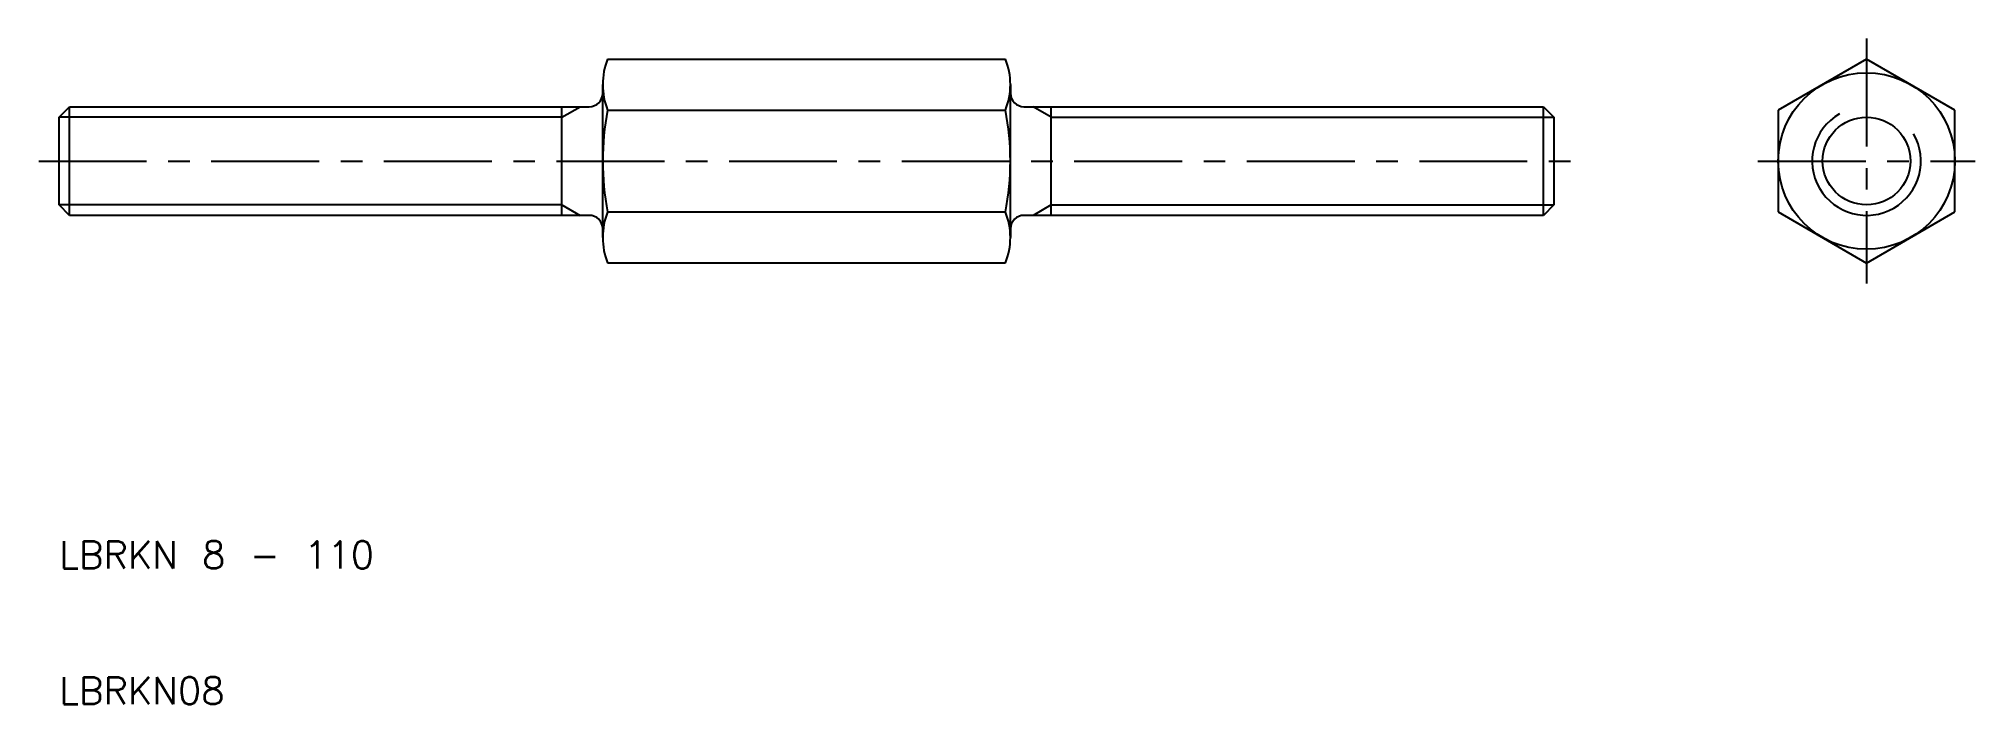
# Model space of a CAD drawing. Extents: x 8 to 151, y 10 to 59.
import ezdxf

# ---------------------------------------------------------------- set-up
doc = ezdxf.new("R2010")
doc.units = 0
doc.header["$LTSCALE"] = 0.25
doc.linetypes.add('CENTER', pattern=[50.8, 31.75, -6.35, 6.35, -6.35])
doc.layers.get('0').update_dxf_attribs({"linetype": 'CONTINUOUS'})
doc.layers.add('CENTER', color=1, linetype='CENTER')
doc.styles.get("Standard").update_dxf_attribs({"font": 'txt.shx', "bigfont": 'extfont.shx'})

msp = doc.modelspace()

# ---------------------------------------------------------------- linework, layer by layer
for p, q in [((50.36, 57.51), (79.64, 57.51)), ((143, 57.51), (136.5, 53.75)), ((149.5, 53.75), (143, 57.51)), ((50, 55), (50, 55.63)), ((80, 55.63), (80, 55)), ((50, 45), (50, 55)), ((80, 45), (80, 55)), ((10, 53.23), (10.77, 54)), ((10, 46.77), (10, 53.23)), ((10.77, 54), (47, 54)), ((10.77, 46), (10.77, 54)), ((47, 46), (47, 54)), ((47, 54), (48.33, 54)), ((48.33, 54), (49, 54)), ((50.36, 53.75), (79.64, 53.75)), ((81, 54), (81.67, 54)), ((81.67, 54), (119.23, 54)), ((83, 46), (83, 54)), ((119.23, 54), (120, 53.23)), ((119.23, 46), (119.23, 54)), ((120, 53.23), (120, 46.77)), ((136.5, 53.75), (136.5, 46.25)), ((149.5, 46.25), (149.5, 53.75)), ((10.77, 46), (10, 46.77)), ((49, 46), (10.77, 46)), ((50.36, 46.25), (79.64, 46.25)), ((119.23, 46), (81, 46)), ((120, 46.77), (119.23, 46)), ((136.5, 46.25), (143, 42.49)), ((143, 42.49), (149.5, 46.25)), ((50, 44.37), (50, 45)), ((80, 45), (80, 44.37)), ((79.64, 42.49), (50.36, 42.49))]:
    msp.add_line(p, q)
at = {"color": 3}
for p, q in [((47, 53.23), (10, 53.23)), ((47, 53.23), (48.33, 54)), ((83, 53.23), (81.67, 54)), ((83, 53.23), (120, 53.23)), ((47, 46.77), (10, 46.77)), ((47, 46.77), (48.33, 46)), ((83, 46.77), (81.67, 46)), ((83, 46.77), (120, 46.77))]:
    msp.add_line(p, q, dxfattribs=at)
for radius in [6.5, 3.23]:
    msp.add_circle((143, 50), radius)
for centre, radius, start, end in [((55.01, 55.63), 5.01, 158.0126, 180), ((74.99, 55.63), 5.01, 0, 21.9874), ((55.01, 55.63), 5.01, 180, 201.9874), ((74.99, 55.63), 5.01, 338.0126, 0), ((49, 55), 1, 270, 0), ((81, 55), 1, 180, 270), ((69.5, 50), 19.5, 168.9042, 191.0958), ((60.5, 50), 19.5, 348.9042, 11.0958), ((49, 45), 1, 0, 90), ((55.01, 44.37), 5.01, 158.0126, 180), ((74.99, 44.37), 5.01, 0, 21.9874), ((81, 45), 1, 90, 180), ((55.01, 44.37), 5.01, 180, 201.9874), ((74.99, 44.37), 5.01, 338.0126, 0)]:
    msp.add_arc(centre, radius, start, end)
msp.add_arc((143, 50), 4, 120, 30, dxfattribs=at)
at = {"layer": 'CENTER', "color": 1, "linetype": 'CENTER'}
for p, q in [((143, 59.01), (143, 40.99)), ((8.5, 50), (121.5, 50)), ((135, 50), (151, 50))]:
    msp.add_line(p, q, dxfattribs=at)

# ---------------------------------------------------------------- texts
for s, p in [('LBRKN 8 - 110', (10, 20)), ('LBRKN08', (10, 10))]:
    msp.add_text(s, height=2).set_placement(p)

doc.saveas('drawing.dxf')
